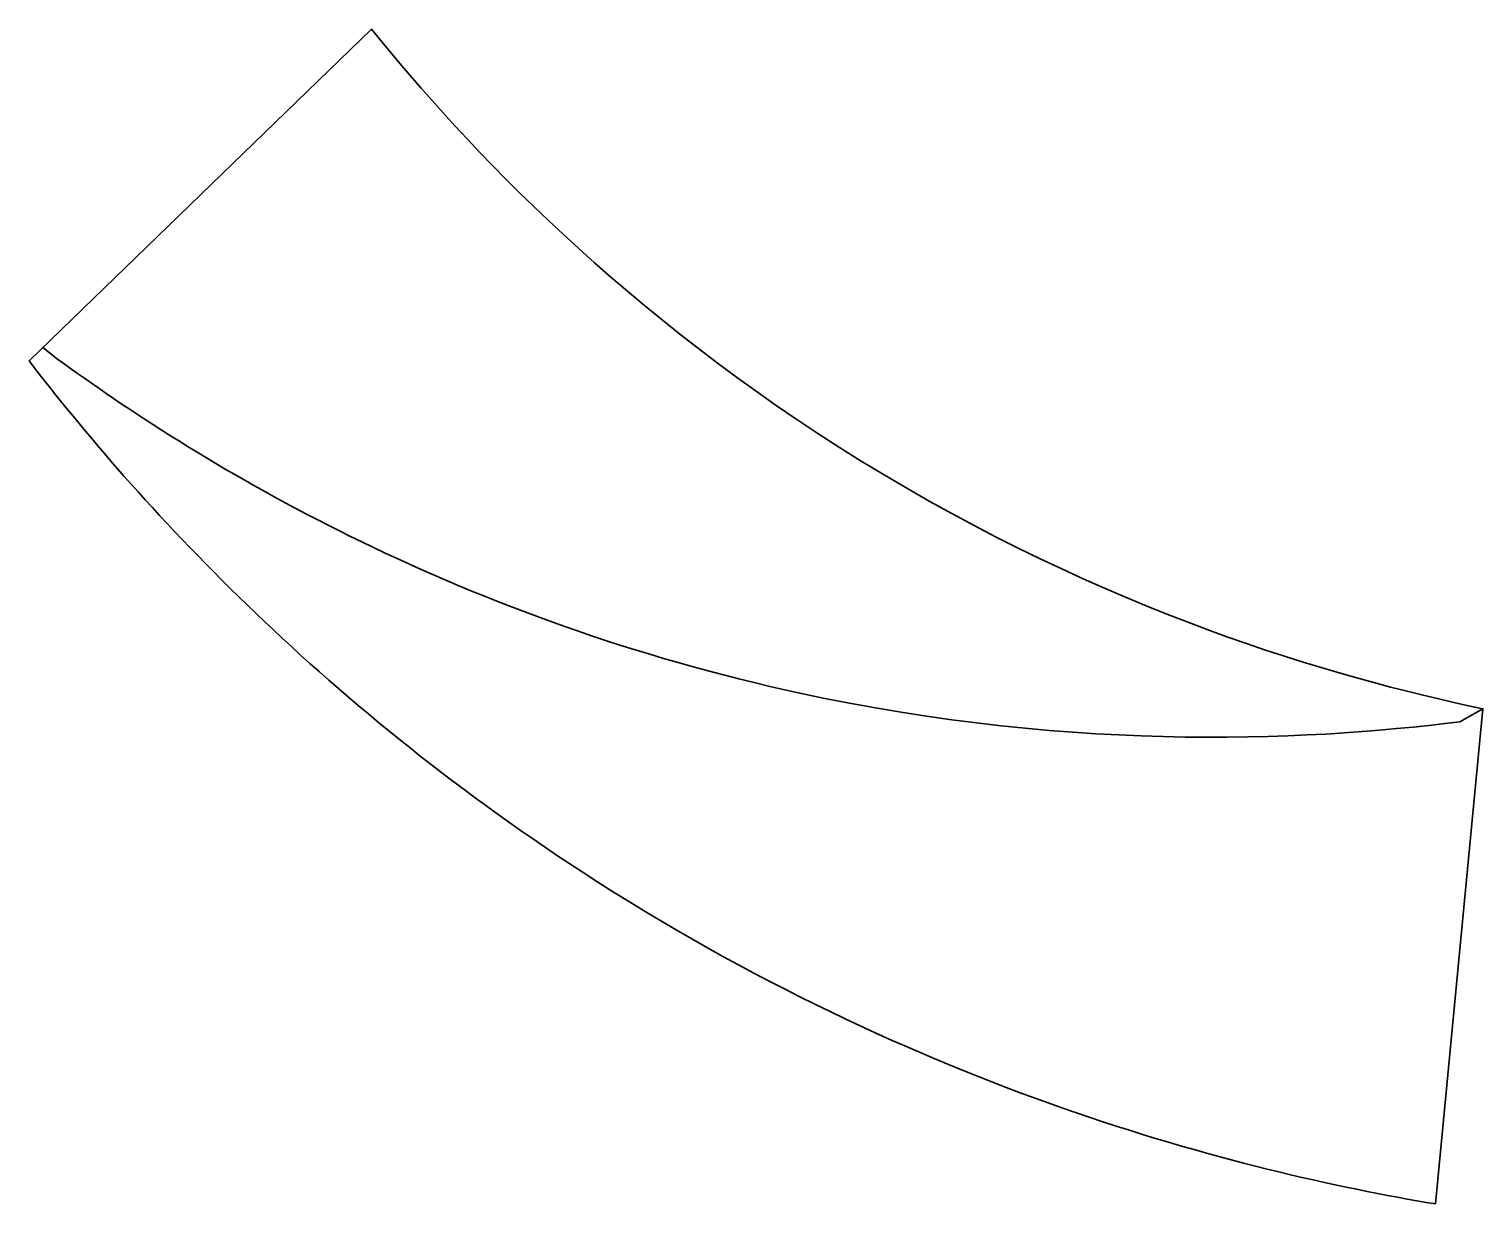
# Model space of a CAD drawing. Header units: inches. Extents: x 27 to 134, y 160 to 246.
import ezdxf

# ---------------------------------------------------------------- set-up
doc = ezdxf.new("R2010")
doc.units = ezdxf.units.IN
doc.header["$MEASUREMENT"] = 0
doc.layers.add('Layer 1', color=7, linetype='Continuous')

msp = doc.modelspace()

# ---------------------------------------------------------------- linework, layer by layer
at = {"layer": 'Layer 1', "color": 7, "lineweight": 35, "true_color": 0xffffff}
for points, knots in [([(130.16, 159.86), (115.87, 162.26), (92.27, 168.14), (67.61, 184.19), (48.16, 196.84), (35.09, 211.24), (27.07, 221.64), (27.07, 221.64), (52.17, 245.96), (52.17, 245.96), (59.13, 237.32), (70.74, 225), (88.07, 214.3), (105.92, 203.29), (122.63, 198.45), (133.63, 196.15), (133.63, 196.15), (130.16, 159.86), (130.16, 159.86)], [0, 0, 0, 0, 1, 1, 1, 2, 2, 2, 3, 3, 3, 4, 4, 4, 5, 5, 5, 6, 6, 6, 6]), ([(28.09, 222.62), (28.09, 222.62), (29.16, 221.78), (29.16, 221.78), (39.16, 214.47), (56.83, 203.51), (81.37, 197.79), (102.41, 192.89), (120.37, 193.74), (131.94, 195.2), (131.94, 195.2), (133.63, 196.15), (133.63, 196.15)], [0, 0, 0, 0, 1, 1, 1, 2, 2, 2, 3, 3, 3, 4, 4, 4, 4])]:
    msp.add_open_spline(points, degree=3, knots=knots, dxfattribs=at)

doc.saveas('drawing.dxf')
